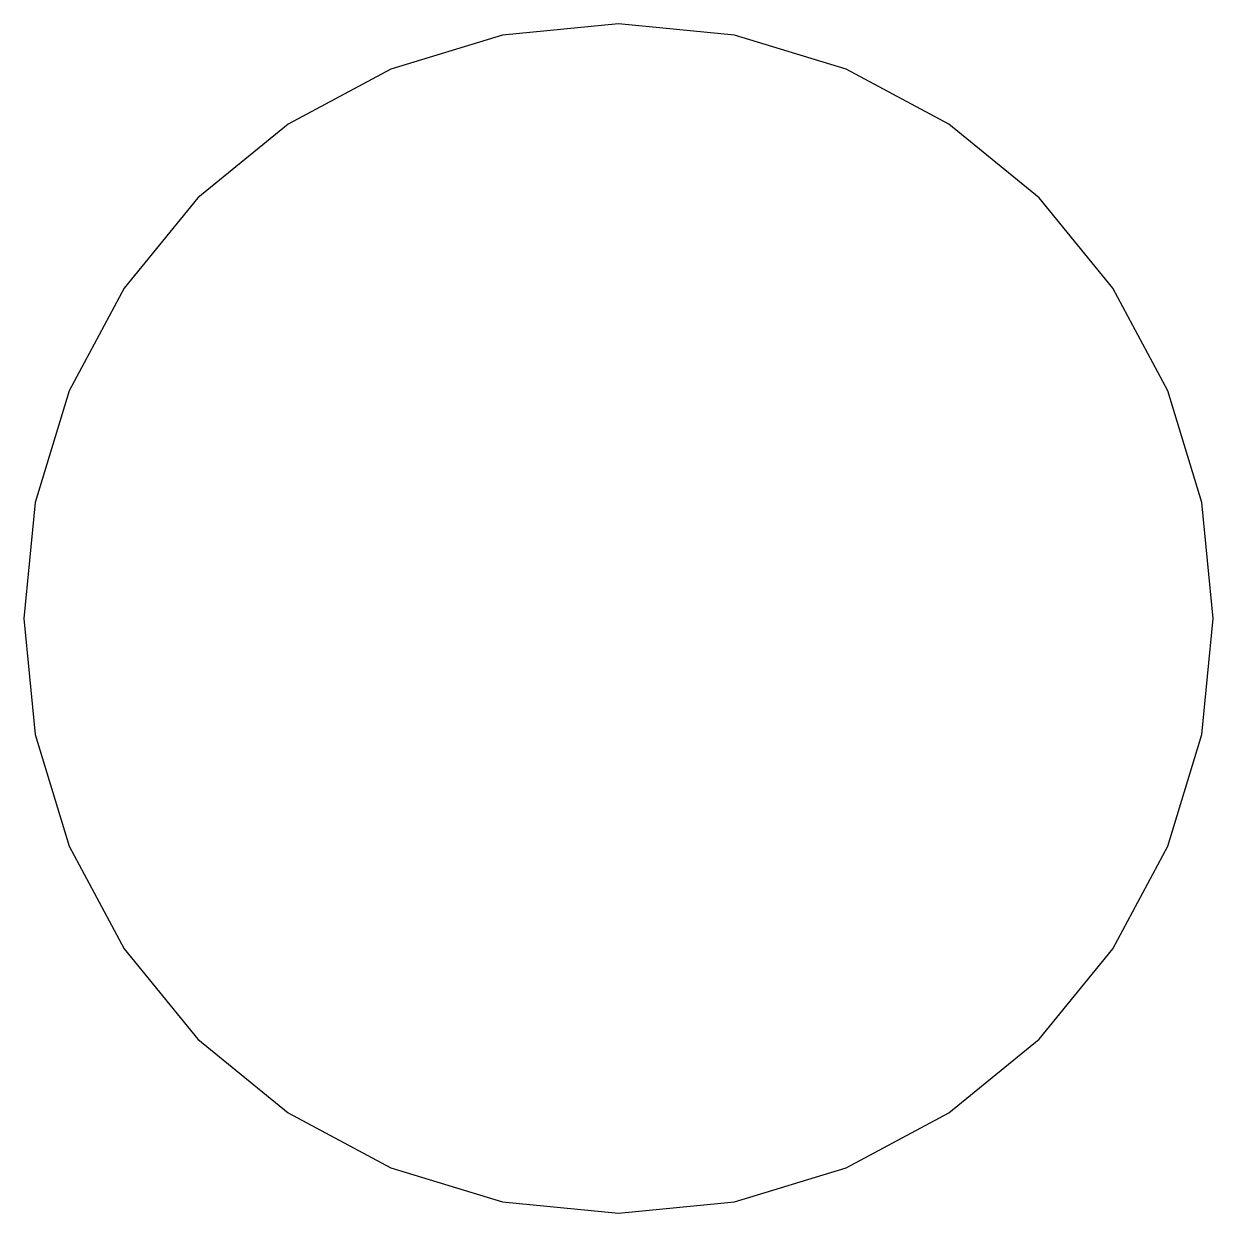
# Model space of a CAD drawing. Header units: metres. Extents: x -3.5 to 3.5, y -63.5 to 3.5.
# Drawn here: x -3.5 to 3.5, y -63.5 to -56.5 of the extents above.
import ezdxf

# ---------------------------------------------------------------- set-up
doc = ezdxf.new("R2010")
doc.units = ezdxf.units.M

msp = doc.modelspace()

# ---------------------------------------------------------------- linework, layer by layer
for p, q in [((0, -56.5), (-0.682816, -56.5672)), ((0.682816, -56.5672), (0, -56.5)), ((-0.682816, -56.5672), (-1.33939, -56.7664)), ((1.33939, -56.7664), (0.682816, -56.5672)), ((-1.33939, -56.7664), (-1.94449, -57.0898)), ((1.94449, -57.0898), (1.33939, -56.7664)), ((-1.94449, -57.0898), (-2.47487, -57.5251)), ((2.47487, -57.5251), (1.94449, -57.0898)), ((-2.47487, -57.5251), (-2.91014, -58.0555)), ((2.91014, -58.0555), (2.47487, -57.5251)), ((-2.91014, -58.0555), (-3.23357, -58.6606)), ((3.23357, -58.6606), (2.91014, -58.0555)), ((-3.23357, -58.6606), (-3.43274, -59.3172)), ((3.43274, -59.3172), (3.23357, -58.6606)), ((-3.43274, -59.3172), (-3.5, -60)), ((3.5, -60), (3.43274, -59.3172)), ((-3.5, -60), (-3.43274, -60.6828)), ((3.43274, -60.6828), (3.5, -60)), ((-3.43274, -60.6828), (-3.23357, -61.3394)), ((3.23357, -61.3394), (3.43274, -60.6828)), ((-3.23357, -61.3394), (-2.91014, -61.9445)), ((2.91014, -61.9445), (3.23357, -61.3394)), ((-2.91014, -61.9445), (-2.47487, -62.4749)), ((2.47487, -62.4749), (2.91014, -61.9445)), ((-2.47487, -62.4749), (-1.94449, -62.9101)), ((1.94449, -62.9101), (2.47487, -62.4749)), ((-1.94449, -62.9101), (-1.33939, -63.2336)), ((1.33939, -63.2336), (1.94449, -62.9101)), ((-1.33939, -63.2336), (-0.682816, -63.4327)), ((0.682816, -63.4327), (1.33939, -63.2336)), ((-0.682816, -63.4327), (0, -63.5)), ((0, -63.5), (0.682816, -63.4327))]:
    msp.add_line(p, q)

doc.saveas('drawing.dxf')
